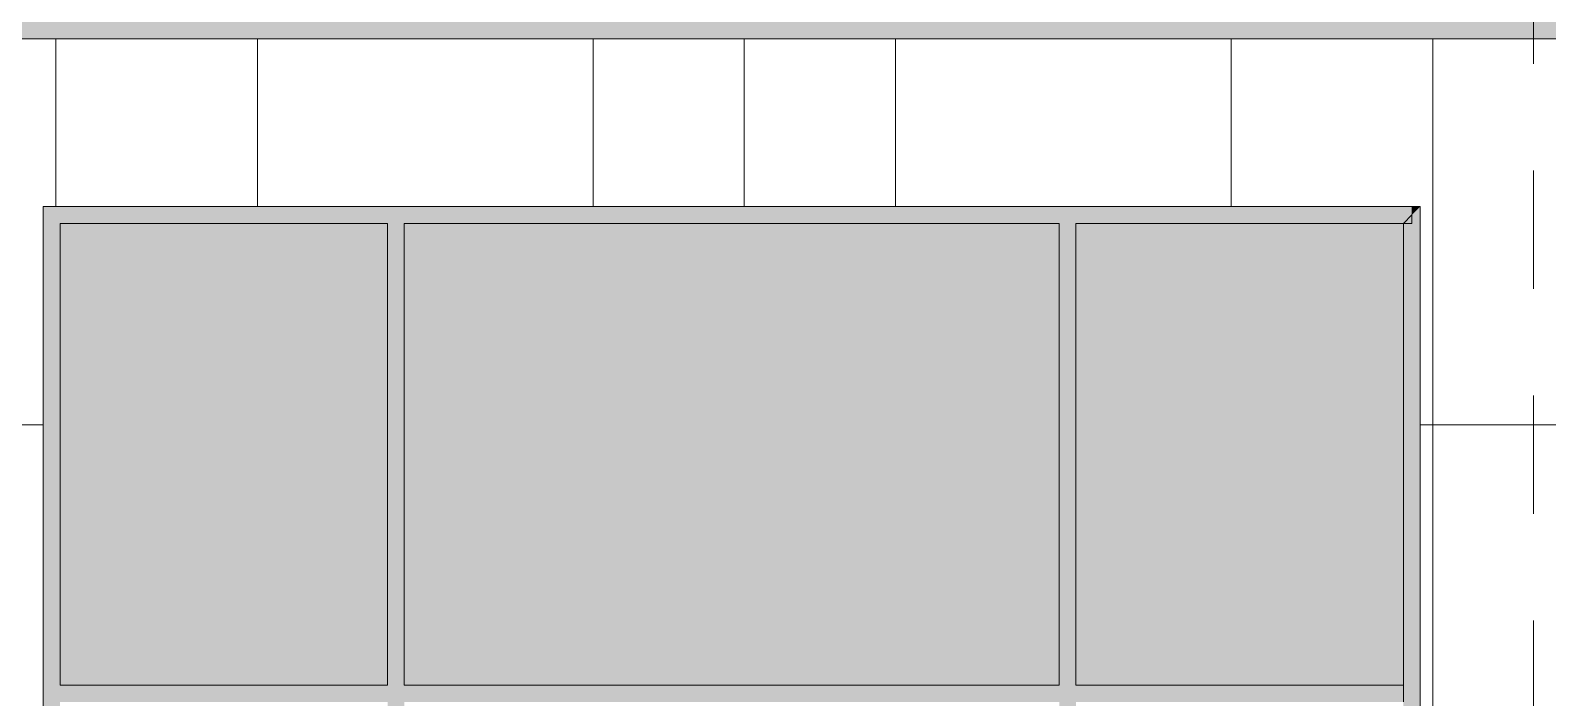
# Model space of a CAD drawing. Header units: millimetres. Extents: x 1499747 to 4230374, y -28481 to 441852.
# Drawn here: x 4137387 to 4141905, y 366616 to 368603 of the extents above; entities that cross this region are included whole.
import ezdxf

# ---------------------------------------------------------------- set-up
doc = ezdxf.new("R2010")
doc.units = ezdxf.units.MM
doc.header["$MEASUREMENT"] = 0
doc.layers.add('Чертеж и Рисунок', color=7, linetype='Continuous')

msp = doc.modelspace()

# ---------------------------------------------------------------- hatches: boundary and pattern name
at = {"layer": 'Чертеж и Рисунок', "linetype": 'Continuous', "lineweight": 0, "true_color": 0xffffff}
msp.add_hatch(color=7, dxfattribs=at).paths.add_polyline_path([(4146782.76355, 369078.36428), (4118512.72036, 369078.36428), (4118512.72036, 368578.36352), (4146782.76355, 368578.36352)])
at = {"layer": 'Чертеж и Рисунок', "linetype": 'Continuous', "lineweight": 0, "true_color": 0x4b4e54}
for points in [[(4138220.25047, 368078.36275), (4137425.24926, 368078.36275), (4137475.24933, 368028.36268), (4138220.25047, 368028.36268)], [(4137425.24926, 366628.36054), (4137475.24933, 366653.36058), (4137475.24933, 368028.36268), (4137425.24926, 368078.36275)], [(4138220.25047, 368078.36275), (4138220.25047, 368028.36268), (4138450.25082, 368028.36268), (4138475.25086, 368078.36275)], [(4138475.25086, 368078.36275), (4138450.25082, 368028.36268), (4138450.25082, 366653.36058), (4138475.25086, 366628.36054), (4138500.2509, 366653.36058), (4138500.2509, 368028.36268)], [(4139040.25172, 368078.36275), (4138475.25086, 368078.36275), (4138500.2509, 368028.36268), (4139040.25172, 368028.36268)], [(4139040.25172, 368028.36268), (4139860.25298, 368028.36268), (4139860.25298, 368078.36275), (4139040.25172, 368078.36275)], [(4139860.25298, 368028.36268), (4140450.25388, 368028.36268), (4140475.25392, 368078.36275), (4139860.25298, 368078.36275)], [(4140475.25392, 368078.36275), (4140450.25388, 368028.36268), (4140450.25388, 366653.36058), (4140475.25392, 366628.36054), (4140500.25395, 366653.36058), (4140500.25395, 368028.36268)], [(4140680.25423, 368078.36275), (4140475.25392, 368078.36275), (4140500.25395, 368028.36268), (4140680.25423, 368028.36268)], [(4141500.25548, 368078.36275), (4140680.25423, 368078.36275), (4140680.25423, 368028.36268), (4141500.25548, 368028.36268)], [(4141475.25544, 366628.36054), (4141525.25552, 366628.36054), (4141525.25552, 368078.36275), (4141500.25548, 368053.36271), (4141500.25548, 368028.36268), (4141475.25544, 368028.36268)], [(4141525.25552, 368078.36275), (4141500.25548, 368078.36275), (4141500.25548, 368053.36271)], [(4138220.25047, 366603.3605), (4138220.25047, 366653.36058), (4137475.24933, 366653.36058), (4137425.24926, 366628.36054), (4137475.24933, 366603.3605)], [(4138450.25082, 366653.36058), (4138220.25047, 366653.36058), (4138220.25047, 366603.3605), (4138450.25082, 366603.3605), (4138475.25086, 366628.36054)], [(4139040.25172, 366603.3605), (4139040.25172, 366653.36058), (4138500.2509, 366653.36058), (4138475.25086, 366628.36054), (4138500.2509, 366603.3605)], [(4139040.25172, 366603.3605), (4139860.25298, 366603.3605), (4139860.25298, 366653.36058), (4139040.25172, 366653.36058)], [(4139860.25298, 366603.3605), (4140450.25388, 366603.3605), (4140475.25392, 366628.36054), (4140450.25388, 366653.36058), (4139860.25298, 366653.36058)], [(4140680.25423, 366603.3605), (4140680.25423, 366653.36058), (4140500.25395, 366653.36058), (4140475.25392, 366628.36054), (4140500.25395, 366603.3605)], [(4140680.25423, 366603.3605), (4141475.25544, 366603.3605), (4141475.25544, 366653.36058), (4140680.25423, 366653.36058)], [(4137475.24933, 366603.3605), (4137425.24926, 366628.36054), (4137425.24926, 366093.35972), (4137475.24933, 366093.35972)], [(4138450.25082, 366093.35972), (4138500.2509, 366093.35972), (4138500.2509, 366603.3605), (4138475.25086, 366628.36054), (4138450.25082, 366603.3605)], [(4140450.25388, 366603.3605), (4140450.25388, 366093.35972), (4140500.25395, 366093.35972), (4140500.25395, 366603.3605), (4140475.25392, 366628.36054)], [(4141525.25552, 366628.36054), (4141475.25544, 366628.36054), (4141475.25544, 366093.35972), (4141525.25552, 366093.35972)]]:
    msp.add_hatch(color=251, dxfattribs=at).paths.add_polyline_path(points)
at = {"layer": 'Чертеж и Рисунок', "linetype": 'Continuous', "lineweight": 0, "true_color": 0x84adf9}
for points in [[(4137475.24933, 368028.36268), (4137475.24933, 366653.36058), (4138450.25082, 366653.36058), (4138450.25082, 368028.36268)], [(4140450.25388, 368028.36268), (4138500.2509, 368028.36268), (4138500.2509, 366653.36058), (4140450.25388, 366653.36058)], [(4140500.25395, 366653.36058), (4141475.25544, 366653.36058), (4141475.25544, 368028.36268), (4140500.25395, 368028.36268)]]:
    msp.add_hatch(color=161, dxfattribs=at).paths.add_polyline_path(points)

# ---------------------------------------------------------------- linework, layer by layer
at = {"layer": 'Чертеж и Рисунок', "color": 8, "linetype": 'Continuous', "lineweight": 15}
for points in [[(4141862.75604, 368856.16394), (4141862.75604, 368503.3634)], [(4141862.75604, 368185.86292), (4141862.75604, 367833.16238)], [(4141862.75604, 367515.66189), (4141862.75604, 367162.86135)], [(4141862.75604, 366845.36087), (4141862.75604, 366492.56033)]]:
    msp.add_lwpolyline(points, dxfattribs=at)
at = {"layer": 'Чертеж и Рисунок', "color": 255, "linetype": 'Continuous', "lineweight": 0}
msp.add_lwpolyline([(4118512.72036, 368578.36352), (4146782.76355, 368578.36352)], dxfattribs=at)
at = {"layer": 'Чертеж и Рисунок', "color": 253, "linetype": 'Continuous', "lineweight": 5, "true_color": 0xaaaaaa}
for points in [[(4137462.74931, 368578.36352), (4137462.74931, 368078.36275)], [(4138062.75023, 368578.36352), (4138062.75023, 368078.36275)], [(4139062.75176, 368578.36352), (4139062.75176, 368078.36275)], [(4139512.55245, 368578.36352), (4139512.55245, 368078.36275)], [(4139962.45313, 368578.36352), (4139962.45313, 368078.36275)], [(4140962.45466, 368578.36352), (4140962.45466, 368078.36275)], [(4141562.45558, 368578.36352), (4141562.45558, 363828.35626)], [(4136187.74737, 367427.96176), (4137425.24926, 367427.96176)], [(4141525.25552, 367427.96176), (4142762.75741, 367427.96176)]]:
    msp.add_lwpolyline(points, dxfattribs=at)
at = {"layer": 'Чертеж и Рисунок', "color": 7, "linetype": 'Continuous', "lineweight": 5}
for points in [[(4137425.24926, 363828.35626), (4137425.24926, 368078.36275)], [(4137425.24926, 368078.36275), (4141525.25552, 368078.36275)], [(4141475.25544, 368028.36268), (4141500.25548, 368053.36271)], [(4141500.25548, 368028.36268), (4141500.25548, 368053.36271)], [(4141525.25552, 368078.36275), (4141525.25552, 363828.35626)], [(4138220.25047, 368028.36268), (4137475.24933, 368028.36268)], [(4137475.24933, 366653.36058), (4137475.24933, 368028.36268)], [(4138450.25082, 368028.36268), (4138220.25047, 368028.36268)], [(4138450.25082, 368028.36268), (4138450.25082, 366653.36058)], [(4138500.2509, 368028.36268), (4138500.2509, 366653.36058)], [(4139040.25172, 368028.36268), (4138500.2509, 368028.36268)], [(4139860.25298, 368028.36268), (4139040.25172, 368028.36268)], [(4140450.25388, 368028.36268), (4139860.25298, 368028.36268)], [(4140450.25388, 368028.36268), (4140450.25388, 366653.36058)], [(4140500.25395, 368028.36268), (4140500.25395, 366653.36058)], [(4140680.25423, 368028.36268), (4140500.25395, 368028.36268)], [(4141475.25544, 368028.36268), (4140680.25423, 368028.36268)], [(4141500.25548, 368028.36268), (4141475.25544, 368028.36268)], [(4141475.25544, 368028.36268), (4141475.25544, 366653.36058)], [(4138220.25047, 366653.36058), (4137475.24933, 366653.36058)], [(4138450.25082, 366653.36058), (4138220.25047, 366653.36058)], [(4139040.25172, 366653.36058), (4138500.2509, 366653.36058)], [(4139860.25298, 366653.36058), (4139040.25172, 366653.36058)], [(4140450.25388, 366653.36058), (4139860.25298, 366653.36058)], [(4140680.25423, 366653.36058), (4140500.25395, 366653.36058)], [(4141475.25544, 366653.36058), (4140680.25423, 366653.36058)], [(4141475.25544, 366653.36058), (4141475.25544, 366628.36054)], [(4141475.25544, 366628.36054), (4141475.25544, 366603.3605)]]:
    msp.add_lwpolyline(points, dxfattribs=at)

doc.saveas('drawing.dxf')
